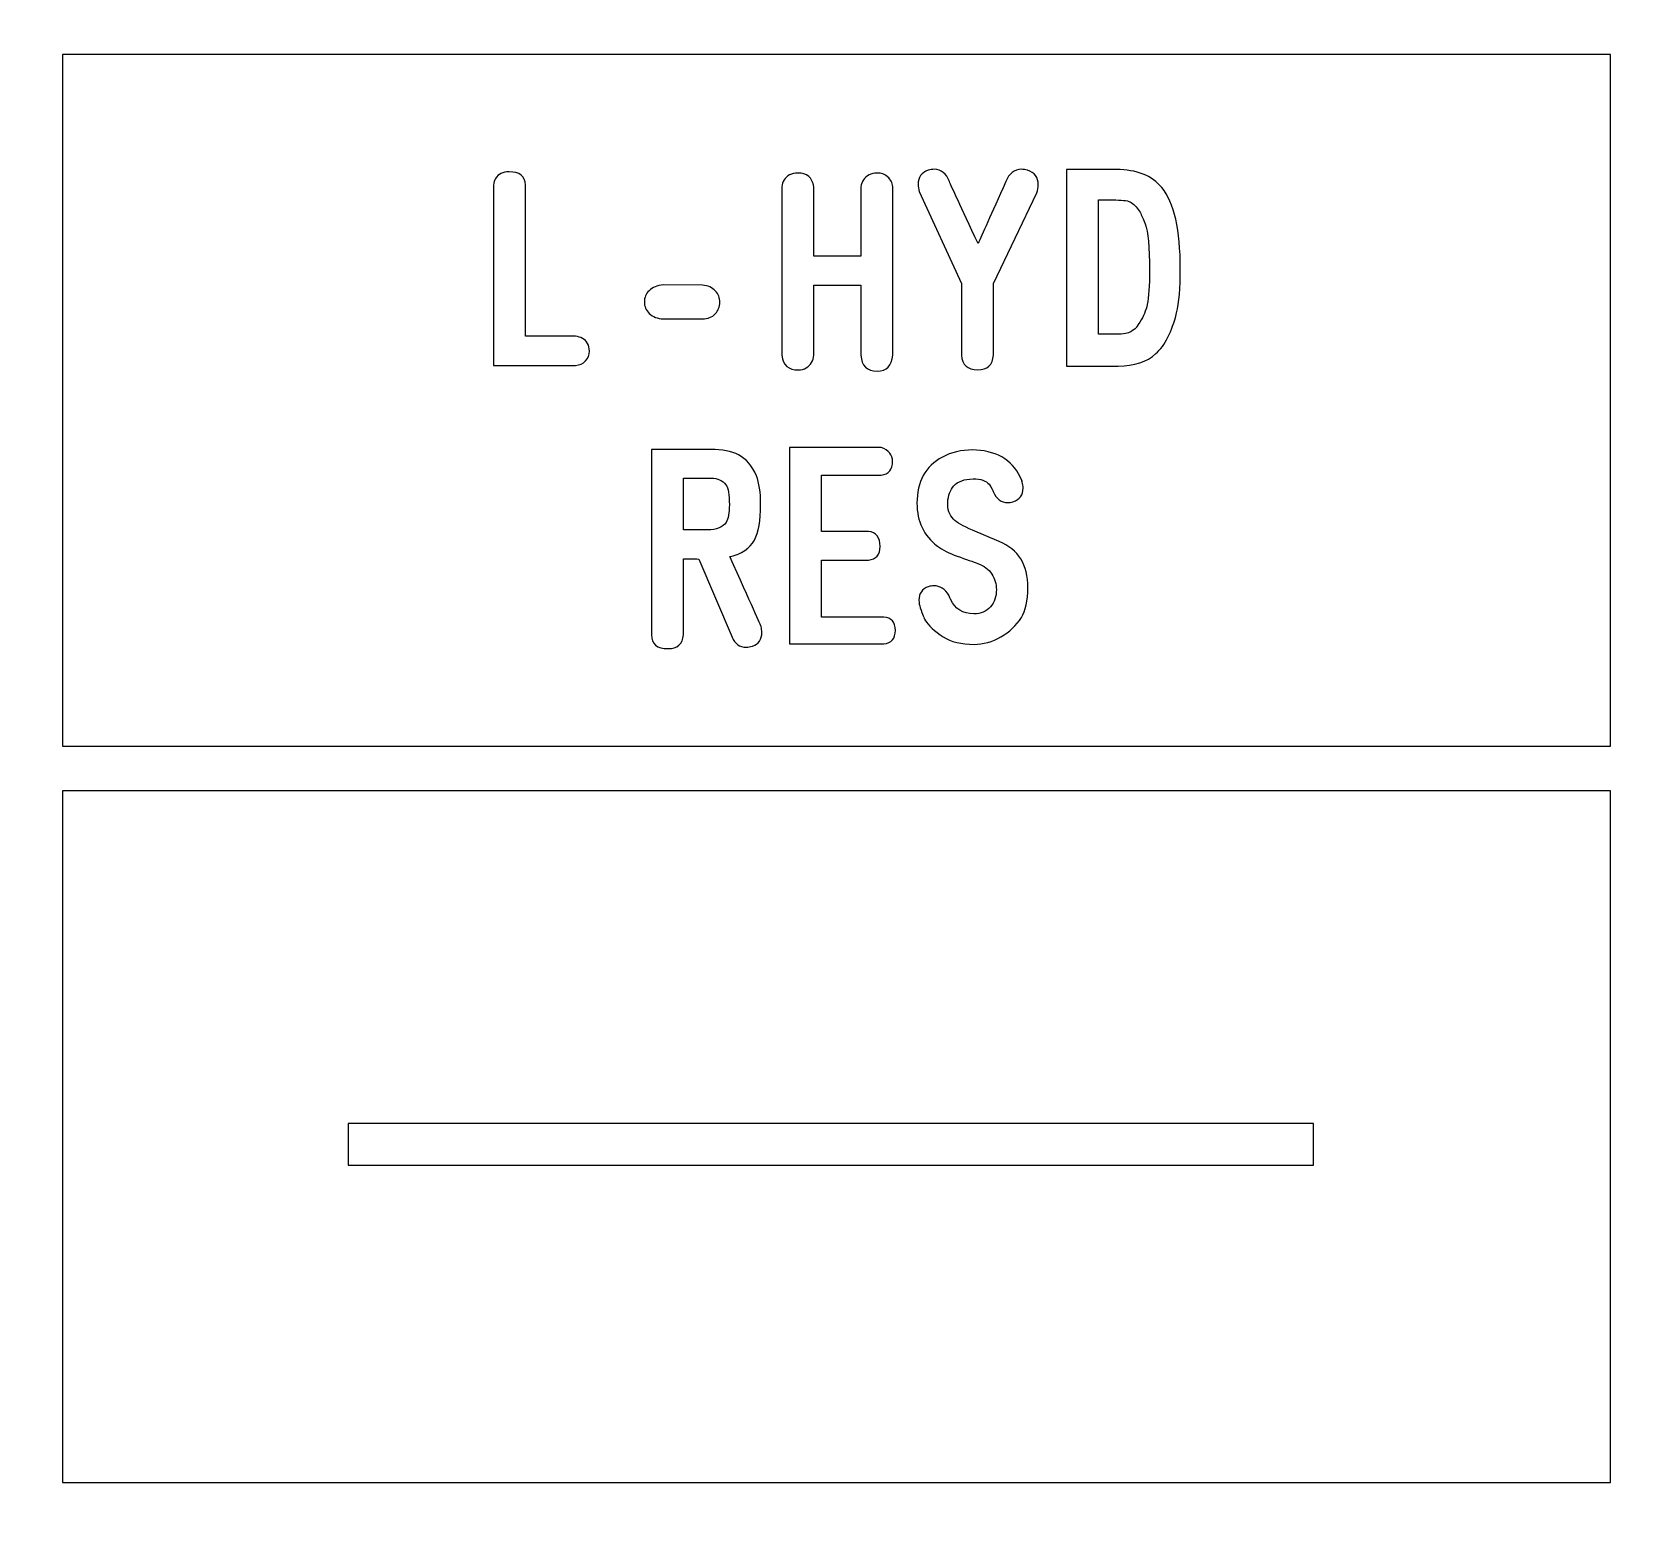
# Model space of a CAD drawing. Extents: x -224 to 225, y -79 to 79.
# Drawn here: x 127.49 to 152.49, y 33.92 to 57.14 of the extents above; entities that cross this region are included whole.
import ezdxf

# ---------------------------------------------------------------- set-up
doc = ezdxf.new("R2010")
doc.units = 0
doc.header["$MEASUREMENT"] = 0
doc.layers.add('PLAN_1', color=7, linetype='CONTINUOUS')

msp = doc.modelspace()

# ---------------------------------------------------------------- linework, layer by layer
at = {"layer": 'PLAN_1', "color": 250}
for points, knots in [([(223.9759, 78.3773), (223.9759, 78.3773), (80.9759, 78.3773), (80.9759, 78.3773), (80.9759, 78.3773), (80.4251, 78.3773), (79.9759, 77.9273), (79.9759, 77.3758), (79.9759, 77.3758), (79.9759, 77.3758), (79.9758, 71.3342), (79.9758, 71.3342), (79.9758, 71.3342), (79.9758, 70.7827), (80.4251, 70.3325), (80.9759, 70.3325), (80.9759, 70.3325), (80.9759, 70.3325), (84.7471, 70.3329), (84.7471, 70.3329), (84.7471, 70.3329), (84.7471, 70.3329), (84.7471, 70.3312), (84.7471, 70.3312), (84.7471, 70.3312), (84.7774, 70.3321), (84.8074, 70.3317), (84.8374, 70.3317), (84.8374, 70.3317), (88.2125, 70.3329), (90.9501, 67.5933), (90.9501, 64.2164), (90.9501, 64.2164), (90.9499, 60.8399), (88.2127, 58.101), (84.8374, 58.101), (84.8374, 58.101), (84.8072, 58.1014), (84.7774, 58.1018), (84.7474, 58.1024), (84.7474, 58.1024), (84.7474, 58.1024), (84.7471, 58.1014), (84.7471, 58.1014), (84.7471, 58.1014), (84.7471, 58.1014), (80.9759, 58.1014), (80.9759, 58.1014), (80.9759, 58.1014), (80.4251, 58.1014), (79.9759, 57.6514), (79.9759, 57.0999), (79.9759, 57.0999), (79.9759, 57.0999), (79.9758, -57.5), (79.9758, -57.5), (79.9758, -57.5), (79.9758, -58.0516), (80.4251, -58.5014), (80.9759, -58.5014), (80.9759, -58.5014), (80.9759, -58.5014), (84.7471, -58.5013), (84.7471, -58.5013), (84.7471, -58.5013), (84.7471, -58.5013), (84.7471, -58.502), (84.7471, -58.502), (84.7471, -58.502), (84.7774, -58.5013), (84.8074, -58.5014), (84.8374, -58.5014), (84.8374, -58.5014), (88.2125, -58.5013), (90.9501, -61.2399), (90.9501, -64.6167), (90.9501, -64.6167), (90.9499, -67.9901), (88.2177, -70.7272), (84.8467, -70.7321), (84.8467, -70.7321), (84.8397, -70.7321), (84.8338, -70.732), (84.8269, -70.7319), (84.8269, -70.7319), (84.8002, -70.7315), (84.7739, -70.7314), (84.7474, -70.7309), (84.7474, -70.7309), (84.7474, -70.7309), (84.7471, -70.7314), (84.7471, -70.7314), (84.7471, -70.7314), (84.7471, -70.7314), (80.9759, -70.7314), (80.9759, -70.7314), (80.9759, -70.7314), (80.4251, -70.7314), (79.9759, -71.181), (79.9759, -71.7325), (79.9759, -71.7325), (79.9759, -71.7325), (79.9758, -77.6209), (79.9758, -77.6209), (79.9758, -77.6209), (79.9758, -77.9033), (80.0791, -78.1466), (80.2822, -78.3424), (80.2822, -78.3424), (80.4854, -78.5379), (80.7318, -78.6325), (81.0136, -78.6218), (81.0136, -78.6218), (81.0136, -78.6218), (224.0136, -78.5346), (224.0136, -78.5346), (224.0136, -78.5346), (224.5508, -78.5142), (224.9758, -78.0725), (224.9758, -77.5342), (224.9758, -77.5342), (224.9758, -77.5342), (224.9758, -71.7378), (224.9758, -71.7378), (224.9758, -71.7378), (224.9758, -71.1866), (224.5266, -70.7368), (223.9758, -70.7368), (223.9758, -70.7368), (223.9758, -70.7368), (220.4778, -70.7365), (220.4778, -70.7365), (220.4778, -70.7365), (220.4778, -70.7365), (220.4778, -70.735), (220.4778, -70.735), (220.4778, -70.735), (220.4481, -70.7357), (220.4179, -70.7368), (220.3879, -70.7368), (220.3879, -70.7368), (217.0127, -70.7365), (214.2753, -67.9983), (214.2753, -64.6215), (214.2753, -64.6215), (214.2753, -61.2481), (217.0057, -58.5128), (220.3752, -58.506), (220.3752, -58.506), (220.381, -58.5058), (220.3857, -58.506), (220.3914, -58.5058), (220.3914, -58.5058), (220.4203, -58.5054), (220.4492, -58.5066), (220.4779, -58.5072), (220.4779, -58.5072), (220.4779, -58.5072), (220.4778, -58.505), (220.4778, -58.505), (220.4778, -58.505), (220.4778, -58.505), (223.9759, -58.505), (223.9759, -58.505), (223.9759, -58.505), (224.5267, -58.505), (224.9758, -58.0556), (224.9758, -57.5041), (224.9758, -57.5041), (224.9758, -57.5041), (224.9758, 57.096), (224.9758, 57.096), (224.9758, 57.096), (224.9758, 57.6478), (224.5266, 58.0971), (223.9758, 58.0971), (223.9758, 58.0971), (223.9758, 58.0971), (220.4778, 58.0973), (220.4778, 58.0973), (220.4778, 58.0973), (220.4778, 58.0973), (220.4778, 58.099), (220.4778, 58.099), (220.4778, 58.099), (220.4481, 58.0981), (220.4179, 58.0971), (220.3879, 58.0971), (220.3879, 58.0971), (217.0127, 58.0973), (214.2753, 60.8356), (214.2753, 64.2126), (214.2753, 64.2126), (214.2753, 67.5856), (217.0053, 70.3207), (220.3743, 70.3279), (220.3743, 70.3279), (220.3808, 70.3282), (220.386, 70.3279), (220.3923, 70.328), (220.3923, 70.328), (220.4209, 70.3288), (220.4495, 70.3274), (220.4779, 70.3268), (220.4779, 70.3268), (220.4779, 70.3268), (220.4778, 70.3291), (220.4778, 70.3291), (220.4778, 70.3291), (220.4778, 70.3291), (223.9759, 70.3291), (223.9759, 70.3291), (223.9759, 70.3291), (224.5267, 70.3291), (224.9758, 70.7785), (224.9758, 71.3299), (224.9758, 71.3299), (224.9758, 71.3299), (224.9758, 77.3759), (224.9758, 77.3759), (224.9758, 77.3759), (224.9758, 77.9276), (224.5265, 78.377), (223.9759, 78.3773)], [0, 0, 0, 0, 0.0175439, 0.0175439, 0.0175439, 0.0175439, 0.0350877, 0.0350877, 0.0350877, 0.0350877, 0.0526316, 0.0526316, 0.0526316, 0.0526316, 0.0701754, 0.0701754, 0.0701754, 0.0701754, 0.0877193, 0.0877193, 0.0877193, 0.0877193, 0.1052632, 0.1052632, 0.1052632, 0.1052632, 0.122807, 0.122807, 0.122807, 0.122807, 0.1403509, 0.1403509, 0.1403509, 0.1403509, 0.1578947, 0.1578947, 0.1578947, 0.1578947, 0.1754386, 0.1754386, 0.1754386, 0.1754386, 0.1929825, 0.1929825, 0.1929825, 0.1929825, 0.2105263, 0.2105263, 0.2105263, 0.2105263, 0.2280702, 0.2280702, 0.2280702, 0.2280702, 0.245614, 0.245614, 0.245614, 0.245614, 0.2631579, 0.2631579, 0.2631579, 0.2631579, 0.2807018, 0.2807018, 0.2807018, 0.2807018, 0.2982456, 0.2982456, 0.2982456, 0.2982456, 0.3157895, 0.3157895, 0.3157895, 0.3157895, 0.3333333, 0.3333333, 0.3333333, 0.3333333, 0.3508772, 0.3508772, 0.3508772, 0.3508772, 0.3684211, 0.3684211, 0.3684211, 0.3684211, 0.3859649, 0.3859649, 0.3859649, 0.3859649, 0.4035088, 0.4035088, 0.4035088, 0.4035088, 0.4210526, 0.4210526, 0.4210526, 0.4210526, 0.4385965, 0.4385965, 0.4385965, 0.4385965, 0.4561404, 0.4561404, 0.4561404, 0.4561404, 0.4736842, 0.4736842, 0.4736842, 0.4736842, 0.4912281, 0.4912281, 0.4912281, 0.4912281, 0.5087719, 0.5087719, 0.5087719, 0.5087719, 0.5263158, 0.5263158, 0.5263158, 0.5263158, 0.5438596, 0.5438596, 0.5438596, 0.5438596, 0.5614035, 0.5614035, 0.5614035, 0.5614035, 0.5789474, 0.5789474, 0.5789474, 0.5789474, 0.5964912, 0.5964912, 0.5964912, 0.5964912, 0.6140351, 0.6140351, 0.6140351, 0.6140351, 0.6315789, 0.6315789, 0.6315789, 0.6315789, 0.6491228, 0.6491228, 0.6491228, 0.6491228, 0.6666667, 0.6666667, 0.6666667, 0.6666667, 0.6842105, 0.6842105, 0.6842105, 0.6842105, 0.7017544, 0.7017544, 0.7017544, 0.7017544, 0.7192982, 0.7192982, 0.7192982, 0.7192982, 0.7368421, 0.7368421, 0.7368421, 0.7368421, 0.754386, 0.754386, 0.754386, 0.754386, 0.7719298, 0.7719298, 0.7719298, 0.7719298, 0.7894737, 0.7894737, 0.7894737, 0.7894737, 0.8070175, 0.8070175, 0.8070175, 0.8070175, 0.8245614, 0.8245614, 0.8245614, 0.8245614, 0.8421053, 0.8421053, 0.8421053, 0.8421053, 0.8596491, 0.8596491, 0.8596491, 0.8596491, 0.877193, 0.877193, 0.877193, 0.877193, 0.8947368, 0.8947368, 0.8947368, 0.8947368, 0.9122807, 0.9122807, 0.9122807, 0.9122807, 0.9298246, 0.9298246, 0.9298246, 0.9298246, 0.9473684, 0.9473684, 0.9473684, 0.9473684, 0.9649123, 0.9649123, 0.9649123, 0.9649123, 1, 1, 1, 1]), ([(101.9357, 69.1187), (101.9357, 69.1187), (203.0161, 69.1187), (203.0161, 69.1187), (203.0161, 69.1187), (203.0161, 69.1187), (203.0161, -69.3472), (203.0161, -69.3472), (203.0161, -69.3472), (203.0161, -69.3472), (101.9357, -69.3472), (101.9357, -69.3472), (101.9357, -69.3472), (101.9357, -69.3472), (101.9357, 69.1187), (101.9357, 69.1187)], [0, 0, 0, 0, 0.2, 0.2, 0.2, 0.2, 0.4, 0.4, 0.4, 0.4, 0.6, 0.6, 0.6, 0.6, 1, 1, 1, 1]), ([(127.9581, 56.7942), (127.9581, 56.7942), (152.0173, 56.7942), (152.0173, 56.7942), (152.0173, 56.7942), (152.0173, 56.7942), (152.0173, 46.04), (152.0173, 46.04), (152.0173, 46.04), (152.0173, 46.04), (127.9581, 46.04), (127.9581, 46.04), (127.9581, 46.04), (127.9581, 46.04), (127.9581, 56.7942), (127.9581, 56.7942)], [0, 0, 0, 0, 0.2, 0.2, 0.2, 0.2, 0.4, 0.4, 0.4, 0.4, 0.6, 0.6, 0.6, 0.6, 1, 1, 1, 1]), ([(127.9581, 45.3488), (127.9581, 45.3488), (152.0173, 45.3488), (152.0173, 45.3488), (152.0173, 45.3488), (152.0173, 45.3488), (152.0173, 34.5946), (152.0173, 34.5946), (152.0173, 34.5946), (152.0173, 34.5946), (127.9581, 34.5946), (127.9581, 34.5946), (127.9581, 34.5946), (127.9581, 34.5946), (127.9581, 45.3488), (127.9581, 45.3488)], [0, 0, 0, 0, 0.2, 0.2, 0.2, 0.2, 0.4, 0.4, 0.4, 0.4, 0.6, 0.6, 0.6, 0.6, 1, 1, 1, 1]), ([(132.399, 40.1754), (132.399, 40.1754), (147.399, 40.1754), (147.399, 40.1754), (147.399, 40.1754), (147.399, 40.1754), (147.399, 39.5255), (147.399, 39.5255), (147.399, 39.5255), (147.399, 39.5255), (132.399, 39.5255), (132.399, 39.5255), (132.399, 39.5255), (132.399, 39.5255), (132.399, 40.1754), (132.399, 40.1754)], [0, 0, 0, 0, 0.2, 0.2, 0.2, 0.2, 0.4, 0.4, 0.4, 0.4, 0.6, 0.6, 0.6, 0.6, 1, 1, 1, 1])]:
    msp.add_open_spline(points, degree=3, knots=knots, dxfattribs=at)
at = {"layer": 'PLAN_1', "color": 7}
for points, knots in [([(142.4274, 53.2351), (142.4274, 53.2351), (142.4274, 52.1188), (142.4274, 52.1188), (142.4274, 52.1188), (142.4147, 51.9675), (142.3333, 51.8918), (142.1813, 51.8918), (142.1813, 51.8918), (142.0238, 51.8932), (141.9404, 51.9687), (141.9302, 52.1187), (141.9302, 52.1187), (141.9302, 52.1187), (141.9303, 53.2351), (141.9303, 53.2351), (141.9303, 53.2351), (141.9303, 53.2351), (141.2725, 54.6653), (141.2725, 54.6653), (141.2725, 54.6653), (141.2616, 54.6998), (141.2558, 54.7351), (141.2558, 54.7714), (141.2558, 54.7714), (141.2558, 54.8859), (141.3085, 54.9596), (141.4141, 54.9932), (141.4141, 54.9932), (141.4459, 55.0029), (141.4764, 55.008), (141.505, 55.008), (141.505, 55.008), (141.6158, 55.0081), (141.6944, 54.9436), (141.7414, 54.8159), (141.7414, 54.8159), (141.7727, 54.7459), (141.9213, 54.4263), (142.1877, 53.8548), (142.1877, 53.8548), (142.2436, 53.9807), (142.3873, 54.3004), (142.6193, 54.8159), (142.6193, 54.8159), (142.6703, 54.9439), (142.7515, 55.008), (142.8634, 55.008), (142.8634, 55.008), (142.8921, 55.0081), (142.9225, 55.0028), (142.9543, 54.9932), (142.9543, 54.9932), (143.0676, 54.9585), (143.124, 54.882), (143.124, 54.7638), (143.124, 54.7638), (143.1241, 54.7232), (143.117, 54.683), (143.1031, 54.6442), (143.1031, 54.6442), (143.1031, 54.6442), (142.4274, 53.2351), (142.4274, 53.2351)], [0, 0, 0, 0, 0.0588235, 0.0588235, 0.0588235, 0.0588235, 0.1176471, 0.1176471, 0.1176471, 0.1176471, 0.1764706, 0.1764706, 0.1764706, 0.1764706, 0.2352941, 0.2352941, 0.2352941, 0.2352941, 0.2941176, 0.2941176, 0.2941176, 0.2941176, 0.3529412, 0.3529412, 0.3529412, 0.3529412, 0.4117647, 0.4117647, 0.4117647, 0.4117647, 0.4705882, 0.4705882, 0.4705882, 0.4705882, 0.5294118, 0.5294118, 0.5294118, 0.5294118, 0.5882353, 0.5882353, 0.5882353, 0.5882353, 0.6470588, 0.6470588, 0.6470588, 0.6470588, 0.7058824, 0.7058824, 0.7058824, 0.7058824, 0.7647059, 0.7647059, 0.7647059, 0.7647059, 0.8235294, 0.8235294, 0.8235294, 0.8235294, 0.8823529, 0.8823529, 0.8823529, 0.8823529, 1, 1, 1, 1]), ([(145.2728, 52.7766), (145.1996, 52.4823), (145.0927, 52.2706), (144.9522, 52.1423), (144.9522, 52.1423), (144.8124, 52.0139), (144.616, 51.9497), (144.3642, 51.9497), (144.3642, 51.9497), (144.3642, 51.9497), (143.5597, 51.9498), (143.5597, 51.9498), (143.5597, 51.9498), (143.5597, 51.9498), (143.5597, 55.0041), (143.5597, 55.0041), (143.5597, 55.0041), (143.5597, 55.0041), (144.3346, 55.0041), (144.3346, 55.0041), (144.3346, 55.0041), (144.6549, 55.0041), (144.8912, 54.9107), (145.0438, 54.7232), (145.0438, 54.7232), (145.2353, 54.488), (145.3305, 54.0665), (145.3305, 53.4582), (145.3305, 53.4582), (145.3305, 53.1601), (145.3114, 52.9331), (145.2728, 52.7766)], [0, 0, 0, 0, 0.1111111, 0.1111111, 0.1111111, 0.1111111, 0.2222222, 0.2222222, 0.2222222, 0.2222222, 0.3333333, 0.3333333, 0.3333333, 0.3333333, 0.4444444, 0.4444444, 0.4444444, 0.4444444, 0.5555556, 0.5555556, 0.5555556, 0.5555556, 0.6666667, 0.6666667, 0.6666667, 0.6666667, 0.7777778, 0.7777778, 0.7777778, 0.7777778, 1, 1, 1, 1]), ([(134.6574, 51.9594), (134.6574, 51.9594), (134.6574, 54.7639), (134.6574, 54.7639), (134.6574, 54.7639), (134.6625, 54.8033), (134.6732, 54.8376), (134.691, 54.8661), (134.691, 54.8661), (134.7318, 54.9343), (134.8016, 54.9684), (134.8995, 54.9684), (134.8995, 54.9684), (135.0624, 54.9699), (135.1467, 54.9018), (135.1544, 54.7638), (135.1544, 54.7638), (135.1544, 54.7638), (135.1545, 52.4118), (135.1545, 52.4118), (135.1545, 52.4118), (135.1545, 52.4118), (135.9331, 52.4118), (135.9331, 52.4118), (135.9331, 52.4118), (135.9738, 52.4067), (136.0094, 52.3965), (136.0392, 52.3799), (136.0392, 52.3799), (136.1099, 52.3407), (136.146, 52.2745), (136.1473, 52.1829), (136.1473, 52.1829), (136.15, 52.1209), (136.1301, 52.0691), (136.0882, 52.0291), (136.0882, 52.0291), (136.047, 51.9885), (135.9954, 51.9656), (135.9331, 51.9591), (135.9331, 51.9591), (135.9331, 51.9591), (134.6574, 51.9594), (134.6574, 51.9594)], [0, 0, 0, 0, 0.0833333, 0.0833333, 0.0833333, 0.0833333, 0.1666667, 0.1666667, 0.1666667, 0.1666667, 0.25, 0.25, 0.25, 0.25, 0.3333333, 0.3333333, 0.3333333, 0.3333333, 0.4166667, 0.4166667, 0.4166667, 0.4166667, 0.5, 0.5, 0.5, 0.5, 0.5833333, 0.5833333, 0.5833333, 0.5833333, 0.6666667, 0.6666667, 0.6666667, 0.6666667, 0.75, 0.75, 0.75, 0.75, 0.8333333, 0.8333333, 0.8333333, 0.8333333, 1, 1, 1, 1]), ([(140.3664, 52.1176), (140.3664, 52.1176), (140.3664, 53.2053), (140.3664, 53.2053), (140.3664, 53.2053), (140.3664, 53.2053), (139.6362, 53.2053), (139.6362, 53.2053), (139.6362, 53.2053), (139.6362, 53.2053), (139.6362, 52.1176), (139.6362, 52.1176), (139.6362, 52.1176), (139.6298, 52.0737), (139.6182, 52.0368), (139.6004, 52.0056), (139.6004, 52.0056), (139.5586, 51.9301), (139.4905, 51.8912), (139.3957, 51.8899), (139.3957, 51.8899), (139.2421, 51.8875), (139.1554, 51.963), (139.137, 52.1169), (139.137, 52.1169), (139.137, 52.1169), (139.1371, 54.7361), (139.1371, 54.7361), (139.1371, 54.7361), (139.1423, 54.7773), (139.1535, 54.8122), (139.1726, 54.8419), (139.1726, 54.8419), (139.2159, 54.9113), (139.2877, 54.9476), (139.3881, 54.9501), (139.3881, 54.9501), (139.5286, 54.9527), (139.6112, 54.8814), (139.636, 54.7359), (139.636, 54.7359), (139.636, 54.7359), (139.6362, 53.6597), (139.6362, 53.6597), (139.6362, 53.6597), (139.6362, 53.6597), (140.3664, 53.6597), (140.3664, 53.6597), (140.3664, 53.6597), (140.3664, 53.6597), (140.3664, 54.7361), (140.3664, 54.7361), (140.3664, 54.7361), (140.3742, 54.7773), (140.3868, 54.8122), (140.4058, 54.8419), (140.4058, 54.8419), (140.4517, 54.9113), (140.5222, 54.9476), (140.6175, 54.9501), (140.6175, 54.9501), (140.6825, 54.9514), (140.737, 54.9316), (140.7828, 54.8915), (140.7828, 54.8915), (140.828, 54.851), (140.8546, 54.7994), (140.8635, 54.7359), (140.8635, 54.7359), (140.8635, 54.7359), (140.8637, 52.1176), (140.8637, 52.1176), (140.8637, 52.1176), (140.8476, 51.9536), (140.7669, 51.8714), (140.6213, 51.8714), (140.6213, 51.8714), (140.4613, 51.8715), (140.3766, 51.9535), (140.3664, 52.1176)], [0, 0, 0, 0, 0.047619, 0.047619, 0.047619, 0.047619, 0.0952381, 0.0952381, 0.0952381, 0.0952381, 0.1428571, 0.1428571, 0.1428571, 0.1428571, 0.1904762, 0.1904762, 0.1904762, 0.1904762, 0.2380952, 0.2380952, 0.2380952, 0.2380952, 0.2857143, 0.2857143, 0.2857143, 0.2857143, 0.3333333, 0.3333333, 0.3333333, 0.3333333, 0.3809524, 0.3809524, 0.3809524, 0.3809524, 0.4285714, 0.4285714, 0.4285714, 0.4285714, 0.4761905, 0.4761905, 0.4761905, 0.4761905, 0.5238095, 0.5238095, 0.5238095, 0.5238095, 0.5714286, 0.5714286, 0.5714286, 0.5714286, 0.6190476, 0.6190476, 0.6190476, 0.6190476, 0.6666667, 0.6666667, 0.6666667, 0.6666667, 0.7142857, 0.7142857, 0.7142857, 0.7142857, 0.7619048, 0.7619048, 0.7619048, 0.7619048, 0.8095238, 0.8095238, 0.8095238, 0.8095238, 0.8571429, 0.8571429, 0.8571429, 0.8571429, 0.9047619, 0.9047619, 0.9047619, 0.9047619, 1, 1, 1, 1]), ([(144.7852, 54.1605), (144.7578, 54.2324), (144.731, 54.2922), (144.705, 54.3392), (144.705, 54.3392), (144.6713, 54.4003), (144.6255, 54.4511), (144.567, 54.4918), (144.567, 54.4918), (144.5308, 54.5179), (144.4513, 54.5311), (144.3286, 54.5311), (144.3286, 54.5311), (144.3286, 54.5311), (144.0568, 54.5312), (144.0568, 54.5312), (144.0568, 54.5312), (144.0568, 54.5312), (144.0568, 52.4448), (144.0568, 52.4448), (144.0568, 52.4448), (144.0568, 52.4448), (144.3358, 52.4448), (144.3358, 52.4448), (144.3358, 52.4448), (144.4477, 52.4448), (144.5231, 52.4575), (144.5632, 52.4829), (144.5632, 52.4829), (144.6027, 52.5083), (144.6274, 52.5275), (144.6376, 52.5396), (144.6376, 52.5396), (144.6465, 52.5485), (144.6674, 52.5789), (144.7011, 52.631), (144.7011, 52.631), (144.7584, 52.7233), (144.7965, 52.8147), (144.8162, 52.9069), (144.8162, 52.9069), (144.8398, 53.0202), (144.8518, 53.1963), (144.8518, 53.4358), (144.8518, 53.4358), (144.8519, 53.7997), (144.8295, 54.0411), (144.7852, 54.1605)], [0, 0, 0, 0, 0.0769231, 0.0769231, 0.0769231, 0.0769231, 0.1538462, 0.1538462, 0.1538462, 0.1538462, 0.2307692, 0.2307692, 0.2307692, 0.2307692, 0.3076923, 0.3076923, 0.3076923, 0.3076923, 0.3846154, 0.3846154, 0.3846154, 0.3846154, 0.4615385, 0.4615385, 0.4615385, 0.4615385, 0.5384615, 0.5384615, 0.5384615, 0.5384615, 0.6153846, 0.6153846, 0.6153846, 0.6153846, 0.6923077, 0.6923077, 0.6923077, 0.6923077, 0.7692308, 0.7692308, 0.7692308, 0.7692308, 0.8461538, 0.8461538, 0.8461538, 0.8461538, 1, 1, 1, 1]), ([(137.296, 52.684), (137.2065, 52.6852), (137.1339, 52.7131), (137.078, 52.7677), (137.078, 52.7677), (137.0271, 52.8188), (137.0017, 52.8789), (137.0017, 52.9483), (137.0017, 52.9483), (137.0017, 53.0151), (137.0259, 53.0723), (137.0742, 53.12), (137.0742, 53.12), (137.1263, 53.1734), (137.2007, 53.2038), (137.296, 53.2127), (137.296, 53.2127), (137.296, 53.2127), (137.905, 53.2071), (137.905, 53.2071), (137.905, 53.2071), (137.9909, 53.1994), (138.0582, 53.1689), (138.1078, 53.1154), (138.1078, 53.1154), (138.1519, 53.0671), (138.1733, 53.0094), (138.1733, 52.9406), (138.1733, 52.9406), (138.1735, 52.8716), (138.1504, 52.8117), (138.1046, 52.7621), (138.1046, 52.7621), (138.0538, 52.7089), (137.987, 52.6825), (137.905, 52.6839), (137.905, 52.6839), (137.905, 52.6839), (137.296, 52.684), (137.296, 52.684)], [0, 0, 0, 0, 0.0909091, 0.0909091, 0.0909091, 0.0909091, 0.1818182, 0.1818182, 0.1818182, 0.1818182, 0.2727273, 0.2727273, 0.2727273, 0.2727273, 0.3636364, 0.3636364, 0.3636364, 0.3636364, 0.4545455, 0.4545455, 0.4545455, 0.4545455, 0.5454545, 0.5454545, 0.5454545, 0.5454545, 0.6363636, 0.6363636, 0.6363636, 0.6363636, 0.7272727, 0.7272727, 0.7272727, 0.7272727, 0.8181818, 0.8181818, 0.8181818, 0.8181818, 1, 1, 1, 1]), ([(138.3642, 47.7352), (138.3642, 47.7352), (137.848, 48.9495), (137.848, 48.9495), (137.848, 48.9495), (137.7653, 48.9532), (137.6858, 48.9538), (137.6095, 48.9511), (137.6095, 48.9511), (137.6095, 48.9511), (137.6095, 47.7727), (137.6095, 47.7727), (137.6095, 47.7727), (137.5962, 47.6284), (137.5161, 47.5564), (137.3692, 47.5564), (137.3692, 47.5564), (137.1958, 47.5565), (137.1099, 47.6283), (137.1124, 47.7727), (137.1124, 47.7727), (137.1124, 47.7727), (137.1124, 50.6519), (137.1124, 50.6519), (137.1124, 50.6519), (137.1124, 50.6519), (138.0342, 50.6519), (138.0342, 50.6519), (138.0342, 50.6519), (138.213, 50.6519), (138.3558, 50.6243), (138.4626, 50.5697), (138.4626, 50.5697), (138.5854, 50.5062), (138.6787, 50.398), (138.7423, 50.2435), (138.7423, 50.2435), (138.7869, 50.1355), (138.809, 49.9861), (138.809, 49.7947), (138.809, 49.7947), (138.8091, 49.547), (138.7766, 49.3638), (138.7124, 49.2454), (138.7124, 49.2454), (138.6414, 49.1153), (138.5141, 49.0281), (138.3304, 48.9848), (138.3304, 48.9848), (138.3304, 48.9848), (138.3287, 48.9907), (138.3287, 48.9907), (138.3287, 48.9907), (138.6567, 48.2643), (138.8192, 47.8992), (138.8167, 47.8954), (138.8167, 47.8954), (138.8238, 47.8682), (138.8275, 47.84), (138.8275, 47.8114), (138.8275, 47.8114), (138.8275, 47.6983), (138.7792, 47.6265), (138.6825, 47.5952), (138.6825, 47.5952), (138.6478, 47.5846), (138.6152, 47.5787), (138.584, 47.5787), (138.584, 47.5787), (138.4825, 47.5787), (138.4092, 47.6308), (138.3642, 47.7352)], [0, 0, 0, 0, 0.0526316, 0.0526316, 0.0526316, 0.0526316, 0.1052632, 0.1052632, 0.1052632, 0.1052632, 0.1578947, 0.1578947, 0.1578947, 0.1578947, 0.2105263, 0.2105263, 0.2105263, 0.2105263, 0.2631579, 0.2631579, 0.2631579, 0.2631579, 0.3157895, 0.3157895, 0.3157895, 0.3157895, 0.3684211, 0.3684211, 0.3684211, 0.3684211, 0.4210526, 0.4210526, 0.4210526, 0.4210526, 0.4736842, 0.4736842, 0.4736842, 0.4736842, 0.5263158, 0.5263158, 0.5263158, 0.5263158, 0.5789474, 0.5789474, 0.5789474, 0.5789474, 0.6315789, 0.6315789, 0.6315789, 0.6315789, 0.6842105, 0.6842105, 0.6842105, 0.6842105, 0.7368421, 0.7368421, 0.7368421, 0.7368421, 0.7894737, 0.7894737, 0.7894737, 0.7894737, 0.8421053, 0.8421053, 0.8421053, 0.8421053, 0.8947368, 0.8947368, 0.8947368, 0.8947368, 1, 1, 1, 1]), ([(139.256, 47.6309), (139.256, 47.6309), (139.256, 50.6836), (139.256, 50.6836), (139.256, 50.6836), (139.256, 50.6836), (140.6825, 50.6836), (140.6825, 50.6836), (140.6825, 50.6836), (140.8006, 50.6392), (140.8591, 50.5664), (140.8591, 50.4672), (140.8591, 50.4672), (140.8591, 50.3408), (140.8006, 50.2695), (140.6824, 50.2549), (140.6824, 50.2549), (140.6824, 50.2549), (139.753, 50.2552), (139.753, 50.2552), (139.753, 50.2552), (139.753, 50.2552), (139.753, 49.3798), (139.753, 49.3798), (139.753, 49.3798), (139.753, 49.3798), (140.4855, 49.3798), (140.4855, 49.3798), (140.4855, 49.3798), (140.6055, 49.3626), (140.6659, 49.2842), (140.6659, 49.1451), (140.6659, 49.1451), (140.6661, 49.0173), (140.6055, 48.9461), (140.4853, 48.9328), (140.4853, 48.9328), (140.4853, 48.9328), (139.753, 48.9329), (139.753, 48.9329), (139.753, 48.9329), (139.753, 48.9329), (139.753, 48.048), (139.753, 48.048), (139.753, 48.048), (139.753, 48.048), (140.7252, 48.048), (140.7252, 48.048), (140.7252, 48.048), (140.8433, 48.0365), (140.9023, 47.9677), (140.9023, 47.8412), (140.9023, 47.8412), (140.9024, 47.7137), (140.8432, 47.6435), (140.7256, 47.6308), (140.7256, 47.6308), (140.7256, 47.6308), (139.256, 47.6309), (139.256, 47.6309)], [0, 0, 0, 0, 0.0625, 0.0625, 0.0625, 0.0625, 0.125, 0.125, 0.125, 0.125, 0.1875, 0.1875, 0.1875, 0.1875, 0.25, 0.25, 0.25, 0.25, 0.3125, 0.3125, 0.3125, 0.3125, 0.375, 0.375, 0.375, 0.375, 0.4375, 0.4375, 0.4375, 0.4375, 0.5, 0.5, 0.5, 0.5, 0.5625, 0.5625, 0.5625, 0.5625, 0.625, 0.625, 0.625, 0.625, 0.6875, 0.6875, 0.6875, 0.6875, 0.75, 0.75, 0.75, 0.75, 0.8125, 0.8125, 0.8125, 0.8125, 0.875, 0.875, 0.875, 0.875, 1, 1, 1, 1]), ([(142.8604, 48.0403), (142.781, 47.9163), (142.6752, 47.8164), (142.5437, 47.7408), (142.5437, 47.7408), (142.4083, 47.6628), (142.2684, 47.6233), (142.1247, 47.6233), (142.1247, 47.6233), (141.9259, 47.6235), (141.7662, 47.6627), (141.6461, 47.7408), (141.6461, 47.7408), (141.5108, 47.8286), (141.4159, 47.9162), (141.3626, 48.0033), (141.3626, 48.0033), (141.3519, 48.0231), (141.3276, 48.0861), (141.2901, 48.1915), (141.2901, 48.1915), (141.2769, 48.2296), (141.2697, 48.2698), (141.2697, 48.3105), (141.2697, 48.3105), (141.2699, 48.4161), (141.3181, 48.4859), (141.4147, 48.519), (141.4147, 48.519), (141.4447, 48.5292), (141.4738, 48.5342), (141.5024, 48.5342), (141.5024, 48.5342), (141.5965, 48.5342), (141.674, 48.4853), (141.7351, 48.3867), (141.7351, 48.3867), (141.7352, 48.3786), (141.7433, 48.3569), (141.7592, 48.3238), (141.7592, 48.3238), (141.8299, 48.1733), (141.9512, 48.0981), (142.1222, 48.0981), (142.1222, 48.0981), (142.2303, 48.0982), (142.3167, 48.135), (142.3809, 48.2081), (142.3809, 48.2081), (142.4421, 48.2761), (142.4725, 48.3657), (142.4725, 48.4763), (142.4725, 48.4763), (142.4726, 48.5628), (142.4489, 48.6423), (142.4019, 48.7147), (142.4019, 48.7147), (142.3498, 48.7931), (142.2773, 48.8475), (142.1858, 48.8788), (142.1858, 48.8788), (142.1141, 48.9062), (142.0059, 48.9449), (141.8616, 48.9957), (141.8616, 48.9957), (141.739, 49.0384), (141.6372, 49.0904), (141.5564, 49.1521), (141.5564, 49.1521), (141.3441, 49.3138), (141.238, 49.5353), (141.238, 49.8169), (141.238, 49.8169), (141.2382, 50.1527), (141.3695, 50.3916), (141.6327, 50.5341), (141.6327, 50.5341), (141.7696, 50.6086), (141.9258, 50.646), (142.1019, 50.646), (142.1019, 50.646), (142.271, 50.6461), (142.4222, 50.6091), (142.5564, 50.536), (142.5564, 50.536), (142.6856, 50.4642), (142.7814, 50.3605), (142.8431, 50.2251), (142.8431, 50.2251), (142.8431, 50.2251), (142.8673, 50.1693), (142.8673, 50.1693), (142.8673, 50.1693), (142.8685, 50.1669), (142.8691, 50.1641), (142.8691, 50.1616), (142.8691, 50.1616), (142.8673, 50.1669), (142.8659, 50.1691), (142.8659, 50.1691), (142.8659, 50.1691), (142.8659, 50.1681), (142.8685, 50.159), (142.8748, 50.143), (142.8748, 50.143), (142.8838, 50.1146), (142.8882, 50.0847), (142.8882, 50.0534), (142.8882, 50.0534), (142.8884, 49.9447), (142.8354, 49.8736), (142.7299, 49.8411), (142.7299, 49.8411), (142.7014, 49.8316), (142.674, 49.8266), (142.6479, 49.8266), (142.6479, 49.8266), (142.5476, 49.8266), (142.4718, 49.8837), (142.4222, 49.9976), (142.4222, 49.9976), (142.4199, 50.0129), (142.3987, 50.0503), (142.3593, 50.1114), (142.3593, 50.1114), (142.3129, 50.1675), (142.2303, 50.1953), (142.1095, 50.1953), (142.1095, 50.1953), (141.9742, 50.1954), (141.8743, 50.1584), (141.8094, 50.0853), (141.8094, 50.0853), (141.7541, 50.0212), (141.723, 49.9372), (141.7166, 49.8341), (141.7166, 49.8341), (141.7104, 49.7224), (141.7401, 49.6332), (141.8063, 49.5678), (141.8063, 49.5678), (141.8585, 49.5158), (141.9569, 49.459), (142.1019, 49.398), (142.1019, 49.398), (142.1019, 49.398), (142.5177, 49.2232), (142.5177, 49.2232), (142.5177, 49.2232), (142.8134, 49.0989), (142.9607, 48.8596), (142.9607, 48.5063), (142.9607, 48.5063), (142.9608, 48.3009), (142.927, 48.1458), (142.8604, 48.0403)], [0, 0, 0, 0, 0.025, 0.025, 0.025, 0.025, 0.05, 0.05, 0.05, 0.05, 0.075, 0.075, 0.075, 0.075, 0.1, 0.1, 0.1, 0.1, 0.125, 0.125, 0.125, 0.125, 0.15, 0.15, 0.15, 0.15, 0.175, 0.175, 0.175, 0.175, 0.2, 0.2, 0.2, 0.2, 0.225, 0.225, 0.225, 0.225, 0.25, 0.25, 0.25, 0.25, 0.275, 0.275, 0.275, 0.275, 0.3, 0.3, 0.3, 0.3, 0.325, 0.325, 0.325, 0.325, 0.35, 0.35, 0.35, 0.35, 0.375, 0.375, 0.375, 0.375, 0.4, 0.4, 0.4, 0.4, 0.425, 0.425, 0.425, 0.425, 0.45, 0.45, 0.45, 0.45, 0.475, 0.475, 0.475, 0.475, 0.5, 0.5, 0.5, 0.5, 0.525, 0.525, 0.525, 0.525, 0.55, 0.55, 0.55, 0.55, 0.575, 0.575, 0.575, 0.575, 0.6, 0.6, 0.6, 0.6, 0.625, 0.625, 0.625, 0.625, 0.65, 0.65, 0.65, 0.65, 0.675, 0.675, 0.675, 0.675, 0.7, 0.7, 0.7, 0.7, 0.725, 0.725, 0.725, 0.725, 0.75, 0.75, 0.75, 0.75, 0.775, 0.775, 0.775, 0.775, 0.8, 0.8, 0.8, 0.8, 0.825, 0.825, 0.825, 0.825, 0.85, 0.85, 0.85, 0.85, 0.875, 0.875, 0.875, 0.875, 0.9, 0.9, 0.9, 0.9, 0.925, 0.925, 0.925, 0.925, 0.95, 0.95, 0.95, 0.95, 1, 1, 1, 1]), ([(138.2687, 50.1025), (138.2142, 50.173), (138.139, 50.2086), (138.0437, 50.2086), (138.0437, 50.2086), (138.0437, 50.2086), (137.6095, 50.2087), (137.6095, 50.2087), (137.6095, 50.2087), (137.6095, 50.2087), (137.6095, 49.4039), (137.6095, 49.4039), (137.6095, 49.4039), (137.6095, 49.4039), (137.982, 49.4039), (137.982, 49.4039), (137.982, 49.4039), (138.1271, 49.4039), (138.2236, 49.4426), (138.2706, 49.5194), (138.2706, 49.5194), (138.3056, 49.5755), (138.3227, 49.667), (138.3227, 49.7947), (138.3227, 49.7947), (138.3227, 49.9519), (138.3049, 50.054), (138.2687, 50.1025)], [0, 0, 0, 0, 0.125, 0.125, 0.125, 0.125, 0.25, 0.25, 0.25, 0.25, 0.375, 0.375, 0.375, 0.375, 0.5, 0.5, 0.5, 0.5, 0.625, 0.625, 0.625, 0.625, 0.75, 0.75, 0.75, 0.75, 1, 1, 1, 1])]:
    msp.add_open_spline(points, degree=3, knots=knots, dxfattribs=at)

doc.saveas('drawing.dxf')
